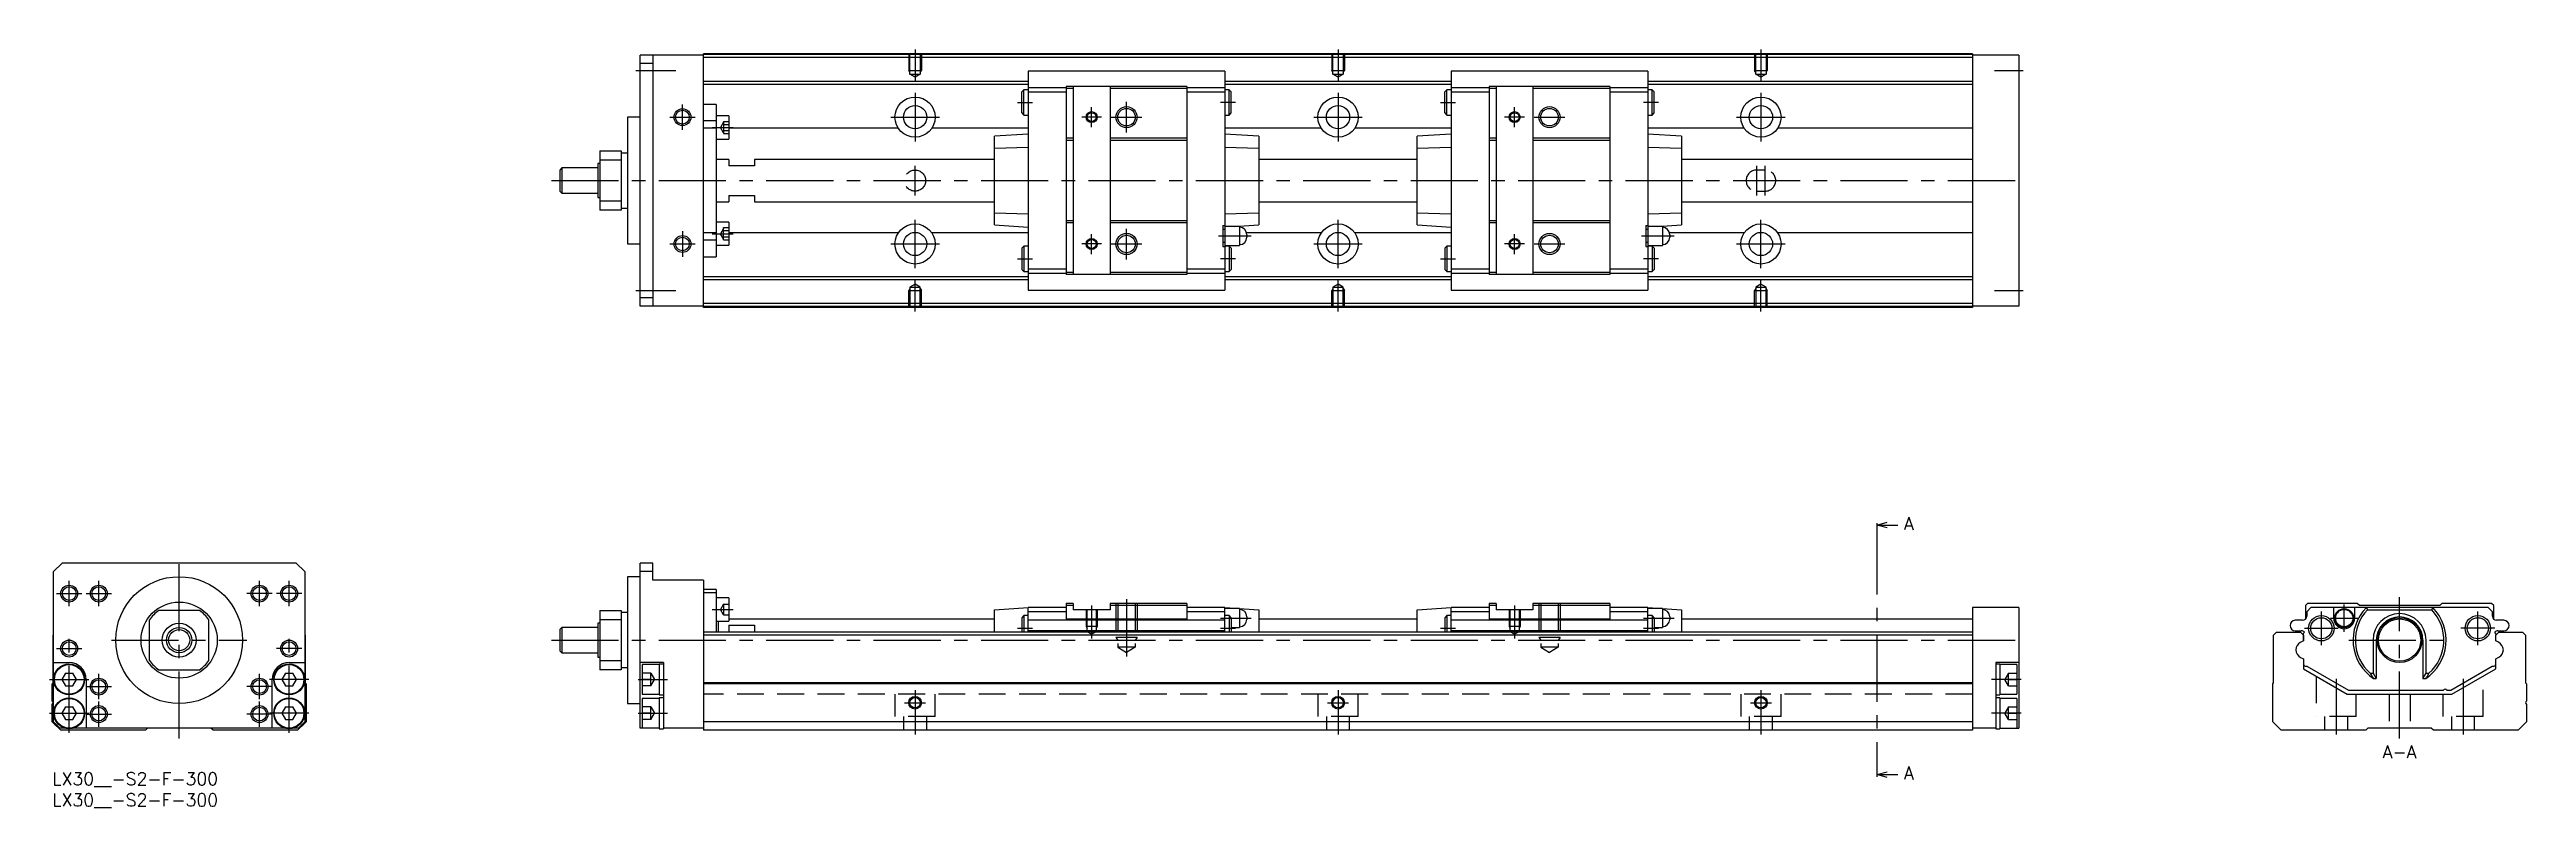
# Model space of a CAD drawing. Extents: x -1 to 585, y -8 to 171.
import ezdxf

# ---------------------------------------------------------------- set-up
doc = ezdxf.new("R2010")
doc.units = 0
doc.header["$LTSCALE"] = 0.5
doc.linetypes.add('CENTER', pattern=[50.8, 31.75, -6.35, 6.35, -6.35])
doc.linetypes.add('DASHED', pattern=[19.05, 12.7, -6.35])
for name, color, linetype in [('MSM_CENTER', 1, 'CENTER'), ('MSM_CONTINUOUS', 7, 'CONTINUOUS'), ('MSM_DASHED', 4, 'DASHED'), ('MSM_NARROW', 5, 'CONTINUOUS'), ('MSM_PART_NUMBER', 7, 'CONTINUOUS')]:
    doc.layers.add(name, color=color, linetype=linetype)
doc.styles.get("Standard").update_dxf_attribs({"font": 'txt.shx', "height": 3, "bigfont": 'bigfont.shx'})

msp = doc.modelspace()

# ---------------------------------------------------------------- linework, layer by layer
at = {"layer": 'MSM_CENTER'}
for p, q in [((204, 171), (204, 163.49)), ((304, 171), (304, 163.49)), ((404, 171), (404, 163.49)), ((138, 166), (147.4, 166)), ((459.25, 166), (466, 166)), ((204, 160.75), (204, 149.25)), ((228.25, 158.5), (231.75, 158.5)), ((254, 151.37), (254, 158.62)), ((279.75, 158.5), (276.25, 158.5)), ((304, 160.75), (304, 149.25)), ((328.25, 158.5), (331.75, 158.5)), ((379.75, 158.5), (376.25, 158.5)), ((404, 160.75), (404, 149.25)), ((146, 155), (152, 155)), ((149, 152), (149, 158)), ((156, 152.55), (161, 152.55)), ((198.25, 155), (209.75, 155)), ((248.11, 155), (243.39, 155)), ((245.75, 152.63), (245.75, 157.36)), ((250.38, 155), (257.62, 155)), ((298.25, 155), (309.75, 155)), ((348.11, 155), (343.39, 155)), ((345.75, 152.63), (345.75, 157.36)), ((350.38, 155), (357.62, 155)), ((398.25, 155), (409.75, 155)), ((204, 136.5), (204, 143.5)), ((403, 136.5), (403, 143.5)), ((405, 136.5), (405, 143.5)), ((118, 140), (467, 140)), ((204, 119.25), (204, 130.75)), ((304, 119.25), (304, 130.75)), ((404, 119.25), (404, 130.75)), ((146, 125), (152, 125)), ((149, 128), (149, 122)), ((156, 127.44), (161, 127.44)), ((198.25, 125), (209.75, 125)), ((248.11, 125), (243.39, 125)), ((245.75, 122.63), (245.75, 127.36)), ((250.38, 125), (257.62, 125)), ((254, 121.37), (254, 128.62)), ((275.75, 126.9), (283.45, 126.9)), ((298.25, 125), (309.75, 125)), ((348.11, 125), (343.39, 125)), ((345.75, 122.63), (345.75, 127.36)), ((350.38, 125), (357.62, 125)), ((375.75, 126.9), (383.45, 126.9)), ((398.25, 125), (409.75, 125)), ((228.25, 121.5), (231.75, 121.5)), ((279.75, 121.5), (276.25, 121.5)), ((328.25, 121.5), (331.75, 121.5)), ((379.75, 121.5), (376.25, 121.5)), ((138, 114), (147.4, 114)), ((204, 109), (204, 116.51)), ((304, 109), (304, 116.51)), ((404, 109), (404, 116.51)), ((459.25, 114), (466, 114)), ((431.37, 58), (431.37, 0)), ((30, 8), (30, 51.5)), ((1, 42.3), (7, 42.3)), ((4, 39.3), (4, 45.3)), ((8, 42.3), (14, 42.3)), ((11, 39.3), (11, 45.3)), ((52, 42.3), (46, 42.3)), ((49, 39.3), (49, 45.3)), ((59, 42.3), (53, 42.3)), ((56, 39.3), (56, 45.3)), ((254, 41), (254, 27.41)), ((555, 8), (555, 41.5)), ((156, 38.55), (161, 38.55)), ((245.75, 39.5), (245.75, 31.69)), ((276.25, 36.5), (283.45, 36.5)), ((345.75, 39.5), (345.75, 31.69)), ((376.25, 36.5), (383.45, 36.5)), ((536.5, 30.1), (536.5, 38.1)), ((538.65, 36.5), (545.15, 36.5)), ((541.9, 33.25), (541.9, 39.75)), ((573.5, 30.1), (573.5, 38.1)), ((1, 29.3), (7, 29.3)), ((4, 9.35), (4, 32.3)), ((14, 31.3), (46, 31.3)), ((59, 29.3), (53, 29.3)), ((56, 9.35), (56, 32.3)), ((118, 31.3), (467, 31.3)), ((228.25, 34.1), (231.75, 34.1)), ((276.25, 34.1), (279.75, 34.1)), ((328.25, 34.1), (331.75, 34.1)), ((376.25, 34.1), (379.75, 34.1)), ((532.5, 34.1), (540.5, 34.1)), ((543, 31.3), (567, 31.3)), ((577.5, 34.1), (569.5, 34.1)), ((-0.65, 22), (8.65, 22)), ((8, 20.3), (14, 20.3)), ((11, 17.3), (11, 23.3)), ((52, 20.3), (46, 20.3)), ((49, 17.3), (49, 23.3)), ((60.65, 22), (51.35, 22)), ((138.5, 22), (145.5, 22)), ((204, 19.5), (204, 9)), ((304, 19.5), (304, 9)), ((404, 19.5), (404, 9)), ((465.5, 22), (458.5, 22)), ((540, 22.18), (540, 9)), ((570, 22.18), (570, 9)), ((-0.65, 14), (8.65, 14)), ((8, 13.8), (14, 13.8)), ((11, 10.8), (11, 16.8)), ((52, 13.8), (46, 13.8)), ((49, 10.8), (49, 16.8)), ((60.65, 14), (51.35, 14)), ((138.5, 14), (145.5, 14)), ((201.5, 16.5), (206.5, 16.5)), ((301.5, 16.5), (306.5, 16.5)), ((401.5, 16.5), (406.5, 16.5)), ((465.5, 14), (458.5, 14))]:
    msp.add_line(p, q, dxfattribs=at)
at = {"layer": 'MSM_CONTINUOUS'}
for p, q in [((454, 170), (154, 170)), ((154, 110), (154, 170)), ((454, 170), (454, 110)), ((154, 169.7), (139, 169.7)), ((139, 110.3), (139, 169.7)), ((142, 167.7), (139, 167.7)), ((142, 169.7), (142, 110.3)), ((454, 169.8), (154, 169.8)), ((454, 169.1), (154, 169.1)), ((277.25, 165.9), (230.75, 165.9)), ((230.75, 165.9), (230.75, 114.1)), ((277.25, 165.9), (277.25, 114.1)), ((377.25, 165.9), (330.75, 165.9)), ((330.75, 165.9), (330.75, 114.1)), ((377.25, 165.9), (377.25, 114.1)), ((465, 169.7), (454, 169.7)), ((465, 169.7), (465, 110.3)), ((230.75, 163.45), (154, 163.45)), ((230.75, 162.75), (154, 162.75)), ((229.75, 161.5), (229.25, 161)), ((229.25, 156), (229.25, 161)), ((229.75, 155.5), (229.75, 161.5)), ((230.75, 161.5), (229.75, 161.5)), ((239.75, 161.95), (230.75, 161.95)), ((239.75, 160.95), (230.75, 160.95)), ((239.75, 162.25), (239.75, 117.75)), ((268.25, 162.25), (239.75, 162.25)), ((241.4, 161.75), (239.75, 161.75)), ((241.4, 162.25), (241.4, 117.75)), ((250.1, 162.25), (250.1, 117.75)), ((268.25, 161.75), (250.1, 161.75)), ((268.25, 162.25), (268.25, 117.75)), ((277.25, 161.95), (268.25, 161.95)), ((277.25, 160.95), (268.25, 160.95)), ((330.75, 163.45), (277.25, 163.45)), ((330.75, 162.75), (277.25, 162.75)), ((278.25, 161.5), (277.25, 161.5)), ((278.75, 161), (278.25, 161.5)), ((278.25, 155.5), (278.25, 161.5)), ((278.75, 156), (278.75, 161)), ((329.75, 161.5), (329.25, 161)), ((329.25, 156), (329.25, 161)), ((329.75, 155.5), (329.75, 161.5)), ((330.75, 161.5), (329.75, 161.5)), ((339.75, 161.95), (330.75, 161.95)), ((339.75, 160.95), (330.75, 160.95)), ((339.75, 162.25), (339.75, 117.75)), ((368.25, 162.25), (339.75, 162.25)), ((341.4, 161.75), (339.75, 161.75)), ((341.4, 162.25), (341.4, 117.75)), ((350.1, 162.25), (350.1, 117.75)), ((368.25, 161.75), (350.1, 161.75)), ((368.25, 162.25), (368.25, 117.75)), ((377.25, 161.95), (368.25, 161.95)), ((377.25, 160.95), (368.25, 160.95)), ((454, 163.45), (377.25, 163.45)), ((454, 162.75), (377.25, 162.75)), ((378.25, 161.5), (377.25, 161.5)), ((378.75, 161), (378.25, 161.5)), ((378.25, 155.5), (378.25, 161.5)), ((378.75, 156), (378.75, 161)), ((136, 155), (136, 125)), ((139, 155), (136, 155)), ((157, 158), (154, 158)), ((157, 154.13), (154, 154.13)), ((157, 152.38), (154, 152.38)), ((157, 158), (157, 122)), ((160, 155.3), (157, 155.3)), ((160, 155.3), (160, 149.8)), ((200.05, 152.36), (160, 152.36)), ((230.75, 152.36), (207.95, 152.36)), ((229.25, 156), (229.75, 155.5)), ((229.75, 155.5), (230.75, 155.5)), ((277.25, 155.5), (278.25, 155.5)), ((300.05, 152.36), (277.25, 152.36)), ((278.25, 155.5), (278.75, 156)), ((330.75, 152.36), (307.95, 152.36)), ((329.25, 156), (329.75, 155.5)), ((329.75, 155.5), (330.75, 155.5)), ((377.25, 155.5), (378.25, 155.5)), ((400.05, 152.36), (377.25, 152.36)), ((378.25, 155.5), (378.75, 156)), ((454, 152.36), (407.95, 152.36)), ((129.5, 147), (134.5, 147)), ((129.5, 147), (129.5, 133)), ((134.5, 147), (134.5, 133)), ((136, 146.5), (134.5, 146.5)), ((157, 149.8), (160, 149.8)), ((230.75, 151), (222.75, 150.47)), ((222.75, 129.53), (222.75, 150.47)), ((230.75, 147.86), (222.75, 147.6)), ((241.4, 150), (239.75, 150)), ((241.4, 149.5), (239.75, 149.5)), ((268.25, 150), (250.1, 150)), ((268.25, 149.5), (250.1, 149.5)), ((285.25, 150.47), (277.25, 151)), ((285.25, 147.6), (277.25, 147.86)), ((285.25, 150.47), (285.25, 129.53)), ((330.75, 151), (322.75, 150.47)), ((322.75, 129.53), (322.75, 150.47)), ((330.75, 147.86), (322.75, 147.6)), ((341.4, 150), (339.75, 150)), ((341.4, 149.5), (339.75, 149.5)), ((368.25, 150), (350.1, 150)), ((368.25, 149.5), (350.1, 149.5)), ((385.25, 150.47), (377.25, 151)), ((385.25, 147.6), (377.25, 147.86)), ((385.25, 150.47), (385.25, 129.53)), ((120.5, 143), (120, 142.5)), ((120, 142.5), (120, 137.5)), ((120.5, 143), (120.5, 137)), ((129, 143), (120.5, 143)), ((129, 144), (129, 136)), ((129.5, 144), (129, 144)), ((134.5, 144.82), (129.5, 144.82)), ((160, 145), (157, 145)), ((160, 145), (160, 143.5)), ((166, 143.5), (160, 143.5)), ((166, 145), (166, 143.5)), ((222.75, 145), (166, 145)), ((322.75, 145), (285.25, 145)), ((454, 145), (385.25, 145)), ((120, 137.5), (120.5, 137)), ((120.5, 137), (129, 137)), ((129, 136), (129.5, 136)), ((129.5, 135.18), (134.5, 135.18)), ((157, 135), (160, 135)), ((160, 136.5), (166, 136.5)), ((160, 136.5), (160, 135)), ((166, 136.5), (166, 135)), ((166, 135), (222.75, 135)), ((285.25, 135), (322.75, 135)), ((385.25, 135), (454, 135)), ((134.5, 133), (129.5, 133)), ((134.5, 133.5), (136, 133.5)), ((160, 130.19), (157, 130.19)), ((160, 130.19), (160, 124.69)), ((222.75, 132.4), (230.75, 132.14)), ((222.75, 129.53), (230.75, 129)), ((241.4, 130.5), (239.75, 130.5)), ((241.4, 130), (239.75, 130)), ((268.25, 130.5), (250.1, 130.5)), ((268.25, 130), (250.1, 130)), ((276.75, 129.4), (276.75, 124.4)), ((276.75, 129.4), (277.25, 129.4)), ((277.25, 132.14), (285.25, 132.4)), ((280.7, 129.15), (277.25, 129.15)), ((279.51, 129.15), (285.25, 129.53)), ((280.7, 129.15), (280.7, 124.65)), ((322.75, 132.4), (330.75, 132.14)), ((322.75, 129.53), (330.75, 129)), ((341.4, 130.5), (339.75, 130.5)), ((341.4, 130), (339.75, 130)), ((368.25, 130.5), (350.1, 130.5)), ((368.25, 130), (350.1, 130)), ((376.75, 129.4), (376.75, 124.4)), ((376.75, 129.4), (377.25, 129.4)), ((377.25, 132.14), (385.25, 132.4)), ((380.7, 129.15), (377.25, 129.15)), ((379.51, 129.15), (385.25, 129.53)), ((380.7, 129.15), (380.7, 124.65)), ((136, 125), (139, 125)), ((157, 127.62), (154, 127.62)), ((157, 125.87), (154, 125.87)), ((157, 124.69), (160, 124.69)), ((200.05, 127.64), (160, 127.64)), ((230.75, 127.64), (207.95, 127.64)), ((229.75, 124.5), (229.25, 124)), ((229.25, 124), (229.25, 119)), ((230.75, 124.5), (229.75, 124.5)), ((229.75, 124.5), (229.75, 118.5)), ((277.25, 128.4), (276.75, 128.4)), ((276.75, 125.4), (277.25, 125.4)), ((276.75, 124.4), (277.25, 124.4)), ((277.25, 124.65), (280.7, 124.65)), ((278.25, 124.5), (277.25, 124.5)), ((278.25, 124.5), (278.25, 118.5)), ((278.75, 124), (278.25, 124.5)), ((278.75, 124), (278.75, 119)), ((300.05, 127.64), (282.39, 127.64)), ((282.45, 127.2), (282.45, 126.6)), ((330.75, 127.64), (307.95, 127.64)), ((329.75, 124.5), (329.25, 124)), ((329.25, 124), (329.25, 119)), ((330.75, 124.5), (329.75, 124.5)), ((329.75, 124.5), (329.75, 118.5)), ((377.25, 128.4), (376.75, 128.4)), ((376.75, 125.4), (377.25, 125.4)), ((376.75, 124.4), (377.25, 124.4)), ((377.25, 124.65), (380.7, 124.65)), ((378.25, 124.5), (377.25, 124.5)), ((378.25, 124.5), (378.25, 118.5)), ((378.75, 124), (378.25, 124.5)), ((378.75, 124), (378.75, 119)), ((400.05, 127.64), (382.39, 127.64)), ((382.45, 127.2), (382.45, 126.6)), ((454, 127.64), (407.95, 127.64)), ((154, 122), (157, 122)), ((230.75, 117.25), (154, 117.25)), ((229.25, 119), (229.75, 118.5)), ((229.75, 118.5), (230.75, 118.5)), ((239.75, 119.05), (230.75, 119.05)), ((239.75, 118.05), (230.75, 118.05)), ((241.4, 118.25), (239.75, 118.25)), ((268.25, 117.75), (239.75, 117.75)), ((268.25, 118.25), (250.1, 118.25)), ((277.25, 119.05), (268.25, 119.05)), ((277.25, 118.05), (268.25, 118.05)), ((277.25, 118.5), (278.25, 118.5)), ((330.75, 117.25), (277.25, 117.25)), ((278.25, 118.5), (278.75, 119)), ((329.25, 119), (329.75, 118.5)), ((329.75, 118.5), (330.75, 118.5)), ((339.75, 119.05), (330.75, 119.05)), ((339.75, 118.05), (330.75, 118.05)), ((341.4, 118.25), (339.75, 118.25)), ((368.25, 117.75), (339.75, 117.75)), ((368.25, 118.25), (350.1, 118.25)), ((377.25, 119.05), (368.25, 119.05)), ((377.25, 118.05), (368.25, 118.05)), ((377.25, 118.5), (378.25, 118.5)), ((454, 117.25), (377.25, 117.25)), ((378.25, 118.5), (378.75, 119)), ((142, 112.3), (139, 112.3)), ((230.75, 116.55), (154, 116.55)), ((230.75, 114.1), (277.25, 114.1)), ((330.75, 116.55), (277.25, 116.55)), ((330.75, 114.1), (377.25, 114.1)), ((454, 116.55), (377.25, 116.55)), ((154, 110.3), (139, 110.3)), ((454, 110.9), (154, 110.9)), ((454, 110.2), (154, 110.2)), ((454, 110), (154, 110)), ((465, 110.3), (454, 110.3)), ((431.37, 58.5), (433.87, 59.17)), ((431.37, 59), (431.37, 58)), ((433.87, 57.83), (431.37, 58.5)), ((431.37, 58.5), (436.38, 58.5)), ((2.3, 49.5), (0.3, 47.5)), ((0.3, 12), (0.3, 47.5)), ((57.7, 49.5), (2.3, 49.5)), ((59.7, 47.5), (57.7, 49.5)), ((59.7, 47.5), (59.7, 12)), ((139, 10.5), (139, 49.5)), ((142, 49.5), (139, 49.5)), ((142, 47.5), (139, 47.5)), ((142, 45.5), (142, 49.5)), ((139, 46.3), (136, 46.3)), ((136, 46.3), (136, 16.3)), ((154, 45.5), (142, 45.5)), ((154, 45.5), (154, 10)), ((157, 43.3), (154, 43.3)), ((157, 42.45), (154, 42.45)), ((157, 43.3), (157, 33.2)), ((160, 41.3), (157, 41.3)), ((160, 41.3), (160, 35.8)), ((23, 26.48), (23, 36.12)), ((34.82, 38.3), (25.18, 38.3)), ((37, 26.48), (37, 36.12)), ((129.5, 35.3), (129, 35.3)), ((129, 35.3), (129, 27.3)), ((129.5, 38.3), (134.5, 38.3)), ((129.5, 38.3), (129.5, 24.3)), ((134.5, 36.12), (129.5, 36.12)), ((134.5, 38.3), (134.5, 24.3)), ((136, 37.8), (134.5, 37.8)), ((157, 35.8), (160, 35.8)), ((157.5, 33.2), (157.5, 35.8)), ((160, 36.3), (222.75, 36.3)), ((222.75, 38.5), (230.75, 39)), ((222.75, 33.2), (222.75, 38.5)), ((229.75, 37.1), (229.25, 36.6)), ((229.25, 36.6), (229.25, 33.2)), ((230.75, 37.1), (229.75, 37.1)), ((229.75, 37.1), (229.75, 33.2)), ((239.75, 39), (230.75, 39)), ((230.75, 33.2), (230.75, 39)), ((239.75, 38), (230.75, 38)), ((277.25, 36), (230.75, 36)), ((239.75, 40), (239.75, 36.29)), ((241.4, 40), (239.75, 40)), ((241.4, 39.5), (239.75, 39.5)), ((268.25, 36.29), (239.75, 36.29)), ((241.4, 40), (241.4, 38.5)), ((250.1, 38.5), (241.4, 38.5)), ((250.1, 40), (250.1, 38.5)), ((268.25, 40), (250.1, 40)), ((268.25, 39.5), (250.1, 39.5)), ((268.25, 40), (268.25, 36.29)), ((277.25, 39), (268.25, 39)), ((277.25, 38), (268.25, 38)), ((277.25, 39), (285.25, 38.5)), ((277.25, 33.2), (277.25, 39)), ((280.7, 38.75), (277.25, 38.75)), ((278.25, 37.1), (277.25, 37.1)), ((278.75, 36.6), (278.25, 37.1)), ((278.25, 37.1), (278.25, 33.2)), ((278.75, 36.6), (278.75, 33.2)), ((280.7, 38.75), (280.7, 34.25)), ((282.45, 36.8), (282.45, 36.2)), ((285.25, 38.5), (285.25, 33.2)), ((285.25, 36.3), (322.75, 36.3)), ((322.75, 38.5), (330.75, 39)), ((322.75, 33.2), (322.75, 38.5)), ((329.75, 37.1), (329.25, 36.6)), ((329.25, 36.6), (329.25, 33.2)), ((330.75, 37.1), (329.75, 37.1)), ((329.75, 37.1), (329.75, 33.2)), ((339.75, 39), (330.75, 39)), ((330.75, 33.2), (330.75, 39)), ((339.75, 38), (330.75, 38)), ((377.25, 36), (330.75, 36)), ((339.75, 40), (339.75, 36.29)), ((341.4, 40), (339.75, 40)), ((341.4, 39.5), (339.75, 39.5)), ((368.25, 36.29), (339.75, 36.29)), ((341.4, 40), (341.4, 38.5)), ((350.1, 38.5), (341.4, 38.5)), ((350.1, 40), (350.1, 38.5)), ((368.25, 40), (350.1, 40)), ((368.25, 39.5), (350.1, 39.5)), ((368.25, 40), (368.25, 36.29)), ((377.25, 39), (368.25, 39)), ((377.25, 38), (368.25, 38)), ((377.25, 39), (385.25, 38.5)), ((377.25, 33.2), (377.25, 39)), ((380.7, 38.75), (377.25, 38.75)), ((378.25, 37.1), (377.25, 37.1)), ((378.75, 36.6), (378.25, 37.1)), ((378.25, 37.1), (378.25, 33.2)), ((378.75, 36.6), (378.75, 33.2)), ((380.7, 38.75), (380.7, 34.25)), ((382.45, 36.8), (382.45, 36.2)), ((385.25, 38.5), (385.25, 33.2)), ((385.25, 36.3), (454, 36.3)), ((454, 39), (454, 10)), ((465, 39), (454, 39)), ((465, 39), (465, 10.5)), ((532.05, 36), (530.35, 36)), ((533.25, 40), (532.75, 39.5)), ((532.75, 39.5), (532.75, 36.29)), ((534.05, 39), (533.05, 38)), ((533.05, 38), (533.05, 37)), ((545, 40), (533.25, 40)), ((575.95, 39), (534.05, 39)), ((539.4, 39), (539.4, 36.5)), ((544.4, 36.5), (544.4, 39)), ((545.5, 39.5), (545, 40)), ((564.5, 39.5), (545.5, 39.5)), ((547.14, 39), (547.4, 38.5)), ((547.4, 38.5), (562.6, 38.5)), ((562.6, 38.5), (562.86, 39)), ((565, 40), (564.5, 39.5)), ((576.75, 40), (565, 40)), ((576.95, 38), (575.95, 39)), ((577.25, 39.5), (576.75, 40)), ((576.95, 37), (576.95, 38)), ((577.25, 36.29), (577.25, 39.5)), ((579.65, 36), (577.95, 36)), ((0.2, 32.5), (0.3, 32.6)), ((0.2, 21.2), (0.2, 32.5)), ((59.7, 32.6), (59.8, 32.5)), ((59.8, 32.5), (59.8, 21.2)), ((120.5, 34.3), (120, 33.8)), ((120, 33.8), (120, 28.8)), ((129, 34.3), (120.5, 34.3)), ((120.5, 34.3), (120.5, 28.3)), ((454, 33.2), (154, 33.2)), ((454, 32.5), (154, 32.5)), ((160, 34.87), (166, 34.87)), ((160, 34.87), (160, 33.2)), ((166, 34.87), (166, 33.2)), ((277.25, 33.5), (230.75, 33.5)), ((278.75, 34.25), (280.7, 34.25)), ((377.25, 33.5), (330.75, 33.5)), ((378.75, 34.25), (380.7, 34.25)), ((525.2, 32.5), (525.9, 33.2)), ((525.2, 21.2), (525.2, 32.5)), ((525.9, 33.2), (531.55, 33.2)), ((530.35, 33.5), (531.75, 33.5)), ((532.25, 31.15), (531.5, 30.72)), ((531.55, 33.2), (532.25, 32.5)), ((532.2, 32.55), (532.2, 32.7)), ((532.2, 32.7), (532.2, 32.55)), ((532.25, 32.5), (532.2, 32.55)), ((532.25, 31.15), (532.25, 32.5)), ((532.25, 32.5), (532.25, 31.15)), ((548.74, 31.3), (548.74, 23.45)), ((549.5, 31.3), (549.5, 22.2)), ((560.5, 31.3), (560.5, 22.2)), ((561.26, 23.45), (561.26, 31.3)), ((577.75, 32.5), (578.45, 33.2)), ((577.75, 32.5), (577.8, 32.55)), ((577.75, 31.15), (577.75, 32.5)), ((577.75, 31.15), (577.75, 32.5)), ((578.4, 30.78), (577.75, 31.15)), ((578.4, 30.78), (577.75, 31.15)), ((577.8, 32.7), (577.8, 32.55)), ((577.8, 32.55), (577.8, 32.7)), ((578.25, 33.5), (579.65, 33.5)), ((578.45, 33.2), (584.1, 33.2)), ((584.1, 33.2), (584.8, 32.5)), ((584.8, 32.5), (584.8, 21.2)), ((0.3, 26), (4, 26)), ((3.13, 23.5), (2.27, 22)), ((3.13, 23.5), (4.87, 23.5)), ((5.73, 22), (4.87, 23.5)), ((25.18, 24.3), (34.82, 24.3)), ((55.13, 23.5), (54.27, 22)), ((55.13, 23.5), (56.87, 23.5)), ((56, 26), (59.7, 26)), ((57.73, 22), (56.87, 23.5)), ((120, 28.8), (120.5, 28.3)), ((120.5, 28.3), (129, 28.3)), ((129, 27.3), (129.5, 27.3)), ((129.5, 26.48), (134.5, 26.48)), ((134.5, 24.3), (129.5, 24.3)), ((134.5, 24.8), (136, 24.8)), ((144.5, 26), (139, 26)), ((143.5, 25.5), (139.5, 25.5)), ((139.5, 25.5), (139.5, 18.5)), ((144.5, 25.65), (143.5, 25.65)), ((143.5, 25.65), (143.5, 18.35)), ((144.5, 26), (144.5, 10.35)), ((465, 26), (459.5, 26)), ((459.5, 26), (459.5, 10.35)), ((460.5, 25.65), (459.5, 25.65)), ((460.5, 25.65), (460.5, 18.35)), ((464.5, 25.5), (460.5, 25.5)), ((464.5, 25.5), (464.5, 18.5)), ((531.6, 27.22), (532.25, 26.85)), ((532.25, 26.85), (532.25, 24.5)), ((532.25, 24.5), (542.64, 18.5)), ((532.7, 25.16), (533.1, 25.16)), ((533.1, 25.16), (542.91, 19.5)), ((548.07, 23.45), (548.74, 23.45)), ((548.74, 23.45), (549.5, 22.2)), ((560.5, 22.2), (561.26, 23.45)), ((561.26, 23.45), (561.93, 23.45)), ((567.09, 19.5), (576.9, 25.16)), ((567.36, 18.5), (577.75, 24.5)), ((576.9, 25.16), (577.3, 25.16)), ((577.75, 26.85), (578.5, 27.28)), ((577.75, 26.85), (578.5, 27.28)), ((577.75, 25.45), (577.75, 26.85)), ((577.75, 24.5), (577.75, 26.85)), ((0, 21), (0.2, 21.2)), ((0, 16.9), (0, 21)), ((2.27, 22), (3.13, 20.5)), ((3.13, 20.5), (4.87, 20.5)), ((4.87, 20.5), (5.73, 22)), ((8, 22), (8, 10.5)), ((52, 10.5), (52, 22)), ((54.27, 22), (55.13, 20.5)), ((55.13, 20.5), (56.87, 20.5)), ((56.87, 20.5), (57.73, 22)), ((59.8, 21.2), (60, 21)), ((60, 21), (60, 12)), ((139.5, 18.5), (143.5, 18.5)), ((143.5, 18.35), (144.5, 18.35)), ((144.5, 17.65), (143.5, 17.65)), ((143.5, 17.65), (143.5, 10.35)), ((454, 21.2), (154, 21.2)), ((454, 21), (154, 21)), ((459.5, 18.35), (460.5, 18.35)), ((460.5, 17.65), (459.5, 17.65)), ((460.5, 18.5), (464.5, 18.5)), ((460.5, 17.65), (460.5, 10.35)), ((525, 21), (525.2, 21.2)), ((525, 12), (525, 21)), ((542.64, 18.5), (567.36, 18.5)), ((542.91, 19.5), (565.35, 19.5)), ((548.82, 22.2), (549.5, 22.2)), ((560.5, 22.2), (561.18, 22.2)), ((566.15, 19.5), (567.09, 19.5)), ((584.8, 21.2), (585, 21)), ((585, 21), (585, 16.9)), ((0, 12), (0, 16.1)), ((2, 10), (0, 12)), ((1.8, 10.5), (0.3, 12)), ((3.13, 15.5), (2.27, 14)), ((2.27, 14), (3.13, 12.5)), ((3.13, 15.5), (4.87, 15.5)), ((3.13, 12.5), (4.87, 12.5)), ((5.73, 14), (4.87, 15.5)), ((4.87, 12.5), (5.73, 14)), ((55.13, 15.5), (54.27, 14)), ((54.27, 14), (55.13, 12.5)), ((55.13, 15.5), (56.87, 15.5)), ((55.13, 12.5), (56.87, 12.5)), ((57.73, 14), (56.87, 15.5)), ((56.87, 12.5), (57.73, 14)), ((60, 12), (58, 10)), ((59.7, 12), (58.2, 10.5)), ((136, 16.3), (139, 16.3)), ((143.5, 17.5), (139.5, 17.5)), ((139.5, 17.5), (139.5, 10.5)), ((454, 12), (154, 12)), ((464.5, 17.5), (460.5, 17.5)), ((464.5, 17.5), (464.5, 10.5)), ((527, 10), (525, 12)), ((585, 12), (583, 10)), ((585, 16.1), (585, 12)), ((2.96, 10.5), (1.8, 10.5)), ((22, 10), (2, 10)), ((54.96, 10.5), (5.04, 10.5)), ((22.5, 10.5), (22, 10)), ((38, 10), (37.5, 10.5)), ((58, 10), (38, 10)), ((58.2, 10.5), (57.04, 10.5)), ((143.5, 10.5), (139, 10.5)), ((143.5, 10.35), (144.5, 10.35)), ((154, 10.5), (144.5, 10.5)), ((454, 10), (154, 10)), ((459.5, 10.5), (454, 10.5)), ((459.5, 10.35), (460.5, 10.35)), ((460.5, 10.5), (465, 10.5)), ((547, 10), (527, 10)), ((547.5, 10.5), (547, 10)), ((562.5, 10.5), (547.5, 10.5)), ((563, 10), (562.5, 10.5)), ((583, 10), (563, 10)), ((431.37, -0.5), (433.87, 0.17)), ((431.37, 0), (431.37, -1)), ((433.87, -1.17), (431.37, -0.5)), ((431.37, -0.5), (436.38, -0.5))]:
    msp.add_line(p, q, dxfattribs=at)
for centre, radius in [((204, 155), 4.75), ((304, 155), 4.75), ((404, 155), 4.75), ((149, 155), 1.62), ((204, 155), 2.75), ((245.75, 155), 1.06), ((245.75, 155), 1.06), ((254, 155), 2.07), ((254, 155), 2.07), ((304, 155), 2.75), ((345.75, 155), 1.06), ((345.75, 155), 1.06), ((354, 155), 2.07), ((354, 155), 2.07), ((404, 155), 2.75), ((204, 125), 4.75), ((304, 125), 4.75), ((404, 125), 4.75), ((149, 125), 1.62), ((204, 125), 2.75), ((245.75, 125), 1.06), ((245.75, 125), 1.06), ((254, 125), 2.07), ((254, 125), 2.07), ((304, 125), 2.75), ((345.75, 125), 1.06), ((345.75, 125), 1.06), ((354, 125), 2.07), ((354, 125), 2.07), ((404, 125), 2.75), ((4, 42.3), 1.62), ((11, 42.3), 1.62), ((30, 31.3), 15), ((49, 42.3), 1.62), ((56, 42.3), 1.62), ((30, 31.3), 9), ((30, 31.3), 4), ((536.5, 34.1), 3), ((536.5, 34.1), 2.5), ((541.9, 36.5), 2.25), ((541.9, 36.5), 2.05), ((555, 31.3), 5.3), ((555, 31.3), 5), ((573.5, 34.1), 3), ((573.5, 34.1), 2.5), ((4, 29.3), 1.62), ((30, 31.3), 3), ((30, 31.3), 2.5), ((56, 29.3), 1.62), ((4, 22), 3.65), ((4, 22), 3.5), ((56, 22), 3.65), ((56, 22), 3.5), ((4, 14), 3.65), ((11, 20.3), 1.62), ((49, 20.3), 1.62), ((56, 14), 3.65), ((204, 16.5), 1.23), ((304, 16.5), 1.23), ((404, 16.5), 1.23), ((4, 14), 3.5), ((11, 13.8), 1.62), ((49, 13.8), 1.62), ((56, 14), 3.5)]:
    msp.add_circle(centre, radius, dxfattribs=at)
for centre, radius, start, end in [((280.7, 127.2), 1.75, 0, 90), ((380.7, 127.2), 1.75, 0, 90), ((280.7, 126.6), 1.75, 270, 0), ((380.7, 126.6), 1.75, 270, 0), ((30, 31.3), 8.5, 124.56032, 145.43968), ((30, 31.3), 8.5, 34.56032, 55.43968), ((280.7, 36.8), 1.75, 0, 90), ((280.7, 36.2), 1.75, 270, 0), ((380.7, 36.8), 1.75, 0, 90), ((380.7, 36.2), 1.75, 270, 0), ((530.35, 34.75), 1.25, 90, 270), ((532.05, 37), 1, 270, 0), ((541.9, 36.5), 2.5, 180, 0), ((555, 31.3), 11, 135.573, 235.81959), ((555, 31.3), 10.47, 136.57129, 228.55525), ((555, 31.3), 6.26, 0, 180), ((555, 31.3), 5.5, 0, 180), ((555, 31.3), 11, 304.18041, 44.427), ((555, 31.3), 10.47, 311.44475, 43.42871), ((577.95, 37), 1, 180, 270), ((579.65, 34.75), 1.25, 270, 90), ((532.65, 28.85), 2.2, 121.45533, 176.01903), ((531.75, 32.5), 1, 41.23398, 90), ((532.7, 32.7), 0.5, 113.32535, 180), ((578.25, 32.5), 1, 90, 138.76602), ((577.3, 32.7), 0.5, 0, 66.67465), ((577.35, 28.85), 2.2, 3.98097, 61.45517), ((4, 22), 4, 0, 90), ((30, 31.3), 8.5, 214.56032, 235.43968), ((30, 31.3), 8.5, 304.56032, 325.43968), ((56, 22), 4, 90, 180), ((532.65, 29.15), 2.2, 183.98097, 241.45517), ((532.7, 25.66), 0.5, 205.84193, 270), ((556, 27.35), 8.83, 206.14749, 215.62533), ((554, 27.35), 8.84, 324.37545, 333.85173), ((577.3, 25.66), 0.5, 270, 334.15807), ((577.35, 29.15), 2.2, 301.45533, 356.01903), ((577.35, 29.15), 2.2, 301.45533, 356.01903), ((565.75, 19.2), 0.5, 36.8699, 143.1301), ((-0.3, 16.5), 0.5, 306.8699, 53.1301), ((585.3, 16.5), 0.5, 126.8699, 233.1301), ((2.3, 12.5), 2, 216.8699, 233.1301), ((57.7, 12.5), 2, 306.8699, 323.1301)]:
    msp.add_arc(centre, radius, start, end, dxfattribs=at)
at = {"layer": 'MSM_DASHED'}
for p, q in [((202.5, 170), (202.5, 166)), ((202.77, 165.2), (202.77, 170)), ((205.23, 170), (205.23, 165.2)), ((205.5, 170), (205.5, 166)), ((302.5, 170), (302.5, 166)), ((302.77, 165.2), (302.77, 170)), ((305.23, 170), (305.23, 165.2)), ((305.5, 170), (305.5, 166)), ((402.5, 170), (402.5, 166)), ((402.77, 165.2), (402.77, 170)), ((405.23, 170), (405.23, 165.2)), ((405.5, 170), (405.5, 166)), ((202.77, 165.53), (202.5, 166)), ((202.5, 166), (205.5, 166)), ((202.77, 165.2), (205.23, 165.2)), ((204, 164.49), (202.77, 165.2)), ((205.23, 165.2), (204, 164.49)), ((205.23, 165.53), (205.5, 166)), ((302.77, 165.53), (302.5, 166)), ((302.5, 166), (305.5, 166)), ((302.77, 165.2), (305.23, 165.2)), ((304, 164.49), (302.77, 165.2)), ((305.23, 165.2), (304, 164.49)), ((305.23, 165.53), (305.5, 166)), ((402.77, 165.53), (402.5, 166)), ((402.5, 166), (405.5, 166)), ((402.77, 165.2), (405.23, 165.2)), ((404, 164.49), (402.77, 165.2)), ((405.23, 165.2), (404, 164.49)), ((405.23, 165.53), (405.5, 166)), ((158.7, 153.8), (157.98, 152.55)), ((158.7, 151.3), (157.98, 152.55)), ((158.7, 154), (160, 154)), ((158.7, 154), (158.7, 151.11)), ((158.7, 153.28), (160, 153.28)), ((158.7, 151.83), (160, 151.83)), ((158.7, 151.11), (160, 151.11)), ((405, 142.5), (403, 142.5)), ((403, 137.5), (405, 137.5)), ((158.7, 128.89), (160, 128.89)), ((158.7, 126), (158.7, 128.89)), ((158.7, 128.69), (157.98, 127.44)), ((158.7, 126.19), (157.98, 127.44)), ((158.7, 128.17), (160, 128.17)), ((158.7, 126.72), (160, 126.72)), ((158.7, 126), (160, 126)), ((202.77, 114.47), (202.5, 114)), ((202.5, 110), (202.5, 114)), ((202.5, 114), (205.5, 114)), ((204, 115.51), (202.77, 114.8)), ((202.77, 114.8), (202.77, 110)), ((202.77, 114.8), (205.23, 114.8)), ((205.23, 114.8), (204, 115.51)), ((205.23, 110), (205.23, 114.8)), ((205.23, 114.47), (205.5, 114)), ((205.5, 110), (205.5, 114)), ((302.77, 114.47), (302.5, 114)), ((302.5, 110), (302.5, 114)), ((302.5, 114), (305.5, 114)), ((304, 115.51), (302.77, 114.8)), ((302.77, 114.8), (302.77, 110)), ((302.77, 114.8), (305.23, 114.8)), ((305.23, 114.8), (304, 115.51)), ((305.23, 110), (305.23, 114.8)), ((305.23, 114.47), (305.5, 114)), ((305.5, 110), (305.5, 114)), ((402.77, 114.47), (402.5, 114)), ((402.5, 110), (402.5, 114)), ((402.5, 114), (405.5, 114)), ((404, 115.51), (402.77, 114.8)), ((402.77, 114.8), (402.77, 110)), ((402.77, 114.8), (405.23, 114.8)), ((405.23, 114.8), (404, 115.51)), ((405.23, 110), (405.23, 114.8)), ((405.23, 114.47), (405.5, 114)), ((405.5, 110), (405.5, 114)), ((158.7, 39.8), (157.98, 38.55)), ((158.7, 37.3), (157.98, 38.55)), ((158.7, 39.8), (160, 39.8)), ((158.7, 39.8), (158.7, 37.3)), ((158.7, 38.55), (160, 38.55)), ((158.7, 37.3), (160, 37.3)), ((244.45, 38.5), (244.45, 34.5)), ((244.69, 33.3), (244.69, 38.5)), ((246.81, 38.5), (246.81, 33.3)), ((247.05, 38.5), (247.05, 34.5)), ((251.5, 40), (251.5, 32)), ((251.93, 40), (251.93, 29.6)), ((256.07, 40), (256.07, 29.6)), ((256.5, 40), (256.5, 32)), ((344.45, 38.5), (344.45, 34.5)), ((344.69, 33.3), (344.69, 38.5)), ((346.81, 38.5), (346.81, 33.3)), ((347.05, 38.5), (347.05, 34.5)), ((351.5, 40), (351.5, 32)), ((351.93, 40), (351.93, 29.6)), ((356.07, 40), (356.07, 29.6)), ((356.5, 40), (356.5, 32)), ((247.05, 34.5), (244.45, 34.5)), ((244.45, 34.5), (244.69, 34.08)), ((245.75, 32.69), (244.69, 33.3)), ((244.69, 33.3), (246.81, 33.3)), ((246.81, 33.3), (245.75, 32.69)), ((247.05, 34.5), (246.81, 34.08)), ((251.5, 32), (256.5, 32)), ((251.5, 32), (251.93, 31.25)), ((256.07, 29.6), (251.93, 29.6)), ((251.93, 29.6), (254, 28.41)), ((256.07, 29.6), (254, 28.41)), ((256.5, 32), (256.07, 31.25)), ((347.05, 34.5), (344.45, 34.5)), ((344.45, 34.5), (344.69, 34.08)), ((345.75, 32.69), (344.69, 33.3)), ((344.69, 33.3), (346.81, 33.3)), ((346.81, 33.3), (345.75, 32.69)), ((347.05, 34.5), (346.81, 34.08)), ((351.5, 32), (356.5, 32)), ((351.5, 32), (351.93, 31.25)), ((356.07, 29.6), (351.93, 29.6)), ((351.93, 29.6), (354, 28.41)), ((356.07, 29.6), (354, 28.41)), ((356.5, 32), (356.07, 31.25)), ((141.5, 23.5), (139.5, 23.5)), ((141.5, 20.5), (141.5, 23.5)), ((141.5, 23.5), (142.37, 22)), ((462.5, 23.5), (461.63, 22)), ((462.5, 20.5), (462.5, 23.5)), ((462.5, 23.5), (464.5, 23.5)), ((141.5, 22), (139.5, 22)), ((141.5, 20.5), (139.5, 20.5)), ((141.5, 20.5), (142.37, 22)), ((454, 18.5), (154, 18.5)), ((199.25, 18.5), (199.25, 13.2)), ((208.75, 13.2), (208.75, 18.5)), ((299.25, 18.5), (299.25, 13.2)), ((308.75, 13.2), (308.75, 18.5)), ((399.25, 18.5), (399.25, 13.2)), ((408.75, 13.2), (408.75, 18.5)), ((462.5, 20.5), (461.63, 22)), ((462.5, 22), (464.5, 22)), ((462.5, 20.5), (464.5, 20.5)), ((535.25, 22.77), (535.25, 13.2)), ((544.75, 13.2), (544.75, 18.5)), ((552.5, 18.5), (552.5, 10.5)), ((557.5, 18.5), (557.5, 10.5)), ((565.25, 18.5), (565.25, 13.2)), ((574.75, 13.2), (574.75, 22.77)), ((141.5, 15.5), (139.5, 15.5)), ((141.5, 14), (139.5, 14)), ((141.5, 12.5), (139.5, 12.5)), ((141.5, 12.5), (141.5, 15.5)), ((141.5, 15.5), (142.37, 14)), ((141.5, 12.5), (142.37, 14)), ((208.75, 13.2), (199.25, 13.2)), ((201.25, 13.2), (201.25, 10)), ((206.75, 10), (206.75, 13.2)), ((308.75, 13.2), (299.25, 13.2)), ((301.25, 13.2), (301.25, 10)), ((306.75, 10), (306.75, 13.2)), ((408.75, 13.2), (399.25, 13.2)), ((401.25, 13.2), (401.25, 10)), ((406.75, 10), (406.75, 13.2)), ((462.5, 15.5), (461.63, 14)), ((462.5, 12.5), (461.63, 14)), ((462.5, 12.5), (462.5, 15.5)), ((462.5, 15.5), (464.5, 15.5)), ((462.5, 14), (464.5, 14)), ((462.5, 12.5), (464.5, 12.5)), ((544.75, 13.2), (535.25, 13.2)), ((537.25, 13.2), (537.25, 10)), ((542.75, 10), (542.75, 13.2)), ((574.75, 13.2), (565.25, 13.2)), ((567.25, 13.2), (567.25, 10)), ((572.75, 10), (572.75, 13.2))]:
    msp.add_line(p, q, dxfattribs=at)
msp.add_circle((204, 140), 2.5, dxfattribs=at)
for centre, start, end in [((403, 140), 90, 270), ((405, 140), 270, 90)]:
    msp.add_arc(centre, 2.5, start, end, dxfattribs=at)
at = {"layer": 'MSM_NARROW'}
for centre, radius in [((149, 155), 2), ((245.75, 155), 1.3), ((254, 155), 2.5), ((345.75, 155), 1.3), ((354, 155), 2.5), ((149, 125), 2), ((245.75, 125), 1.3), ((254, 125), 2.5), ((345.75, 125), 1.3), ((354, 125), 2.5), ((4, 42.3), 2), ((11, 42.3), 2), ((49, 42.3), 2), ((56, 42.3), 2), ((4, 29.3), 2), ((56, 29.3), 2), ((11, 20.3), 2), ((49, 20.3), 2), ((204, 16.5), 1.5), ((304, 16.5), 1.5), ((404, 16.5), 1.5), ((11, 13.8), 2), ((49, 13.8), 2)]:
    msp.add_circle(centre, radius, dxfattribs=at)

# ---------------------------------------------------------------- texts
at = {"layer": 'MSM_PART_NUMBER'}
for s, p in [('A', (437.79, 57.37)), ('A-A', (551.01, 3.36)), ('LX30__-S2-F-300', (0, -3)), ('A', (437.79, -1.63)), ('LX30__-S2-F-300', (0, -8))]:
    msp.add_text(s, height=3, dxfattribs=at).set_placement(p)

doc.saveas('drawing.dxf')
